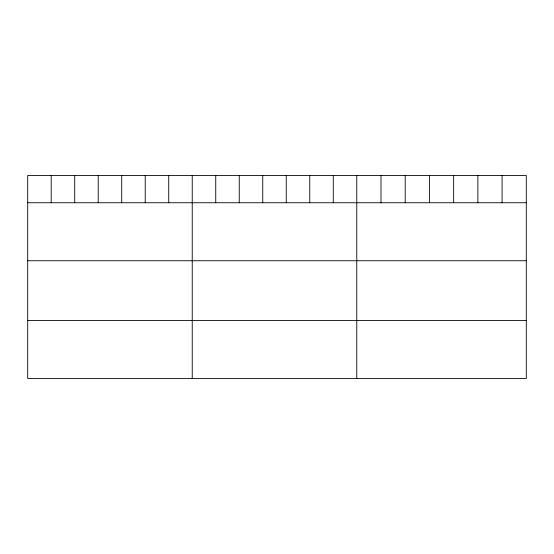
<?xml version="1.0" encoding="UTF-8"?>
<svg xmlns="http://www.w3.org/2000/svg" width="554" height="554" viewBox="0 0 554 554"><rect width="100%" height="100%" fill="white"/><g stroke="black" fill="none" stroke-linecap="round" stroke-linejoin="round"><path stroke-width="0.83" d="M526.3 202.75L526.3 378.493L27.7 378.493L27.7 175.507L526.3 175.507L526.3 202.75L27.7 202.75M27.7 260.747L526.3 260.747M27.7 320.496L526.3 320.496M502.083 175.507L502.083 202.75M477.867 175.507L477.867 202.75M453.65 175.507L453.65 202.75M429.426 175.507L429.426 202.75M405.209 175.507L405.209 202.75M380.993 175.507L380.993 202.75M356.776 175.507L356.776 378.493M333.273 175.507L333.273 202.75M309.762 175.507L309.762 202.75M286.259 175.507L286.259 202.75M262.755 175.507L262.755 202.75M239.252 175.507L239.252 202.75M215.741 175.507L215.741 202.75M192.238 175.507L192.238 378.493M168.735 175.507L168.735 202.75M145.224 175.507L145.224 202.75M121.721 175.507L121.721 202.75M98.217 175.507L98.217 202.75M74.714 175.507L74.714 202.75M51.203 175.507L51.203 202.75"/></g></svg>
